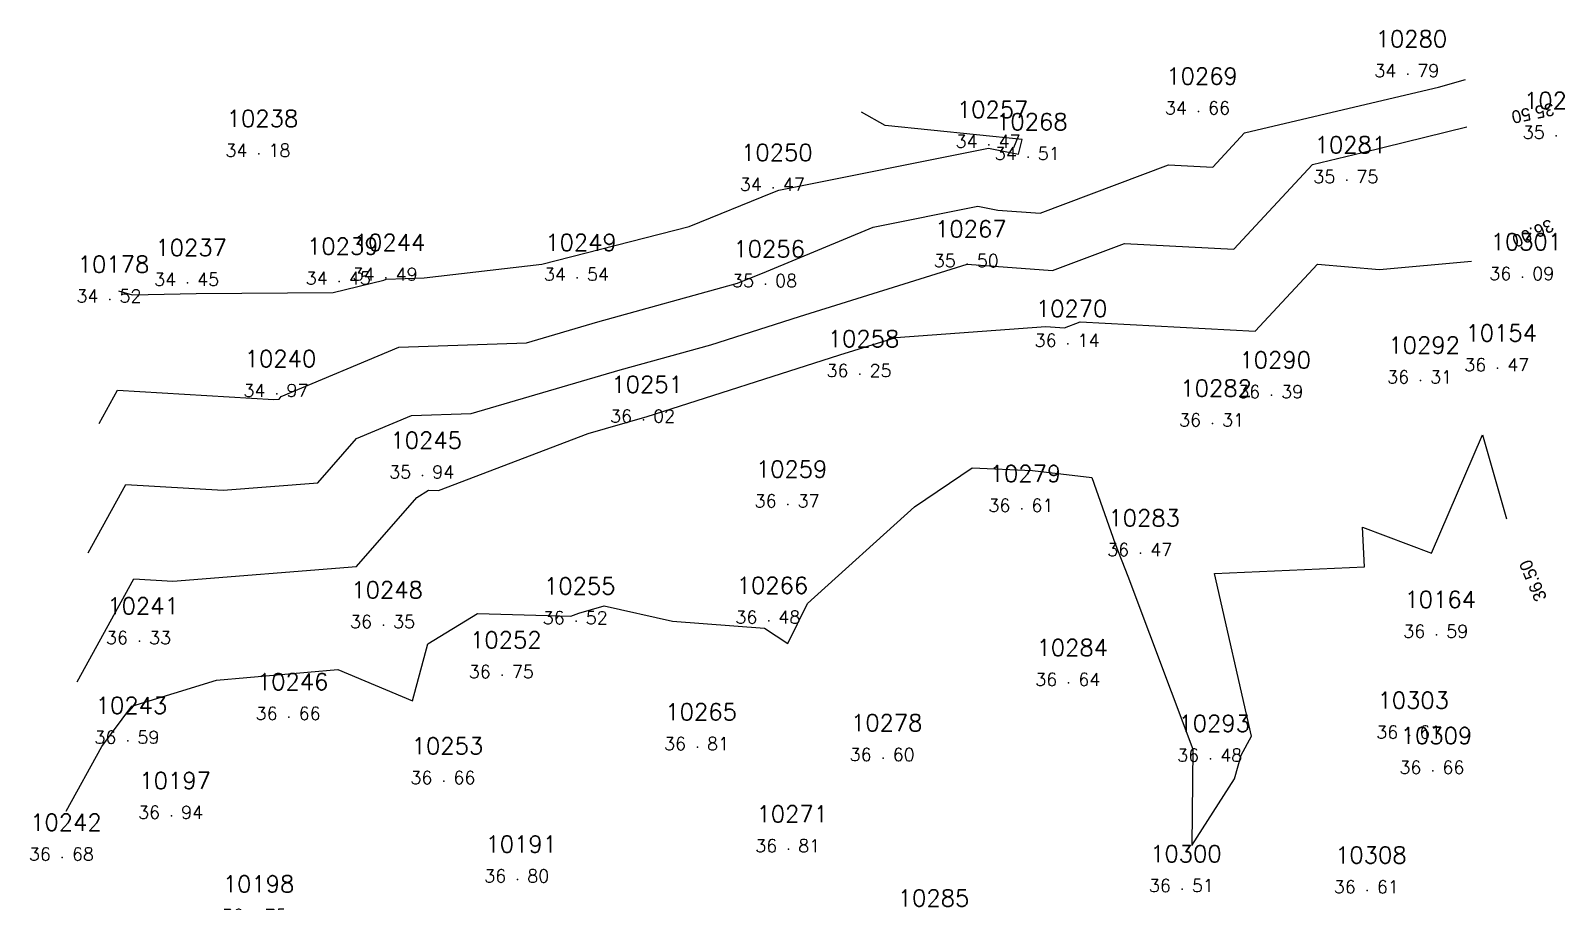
# Model space of a CAD drawing. Header units: millimetres. Extents: x 1412565 to 1412813, y 4931476 to 4931699.
# Drawn here: x 1412564.61 to 1412588.38, y 4931685.31 to 4931698.87 of the extents above; entities that cross this region are included whole.
import ezdxf
from ezdxf.enums import TextEntityAlignment as Align

# ---------------------------------------------------------------- set-up
doc = ezdxf.new("R2010")
doc.units = ezdxf.units.MM
for name, color, linetype in [('CIVIL', 50, 'Continuous'), ('CIVIL-DRAW', 80, 'Continuous'), ('CIVIL-NONAME', 130, 'Continuous'), ('CIVIL-TEXT', 240, 'Continuous'), ('CIVIL-Z', 50, 'Continuous'), ('Tcontours0', 7, 'Continuous'), ('Tcontours1', 7, 'Continuous'), ('Tcontours2', 7, 'Continuous')]:
    doc.layers.add(name, color=color, linetype=linetype)
doc.styles.add('CIVILCADMAIN', font='TXT.SHX')
doc.styles.add('MAVAT_HebTXT', font='hebtxt.shx')
doc.styles.get("Standard").update_dxf_attribs({"font": 'arial.ttf'})

# ---------------------------------------------------------------- blocks, each defined once
blk = doc.blocks.new('CIVIL-ZZ')
at = {"layer": 'CIVIL-DRAW'}
blk.add_point((0, 0), dxfattribs=at)
at = {"layer": 'CIVIL-NONAME'}
blk.add_attdef('NAME', text='', height=1.8, dxfattribs=at).set_placement((0, 2.1), align=Align.CENTER)
at = {"layer": 'CIVIL-TEXT', "flags": 8}
blk.add_attdef('TEXT', text='', height=2, dxfattribs=at).set_placement((0.2, -3.3), align=Align.CENTER)
at = {"layer": 'CIVIL-Z'}
blk.add_attdef('Z1', text='', height=1.6, dxfattribs=at).set_placement((-0.75, -0.225), align=Align.RIGHT)
blk.add_attdef('Z2', (0.75, -0.225), '', height=1.6, dxfattribs=at)

msp = doc.modelspace()

# ---------------------------------------------------------------- linework, layer by layer
at = {"layer": 'Tcontours0', "elevation": 35}
msp.add_lwpolyline([(1412565.676, 4931692.749), (1412565.962, 4931693.269), (1412568.393, 4931693.125), (1412568.476, 4931693.132), (1412568.51, 4931693.171), (1412570.34, 4931693.937), (1412572.328, 4931694.008), (1412573.44, 4931694.333), (1412575.616, 4931694.935), (1412576.066, 4931695.117), (1412577.724, 4931695.808), (1412579.355, 4931696.133), (1412579.67, 4931696.073), (1412580.326, 4931696.025), (1412582.324, 4931696.778), (1412583.014, 4931696.741), (1412583.511, 4931697.276), (1412585.842, 4931697.829), (1412586.53, 4931697.99), (1412586.95, 4931698.109)], dxfattribs=at)
at = {"layer": 'Tcontours1', "elevation": 36}
msp.add_lwpolyline([(1412565.333, 4931688.726), (1412566.216, 4931690.33), (1412566.819, 4931690.294), (1412569.679, 4931690.523), (1412570.621, 4931691.599), (1412570.802, 4931691.71), (1412570.957, 4931691.705), (1412573.29, 4931692.593), (1412574.136, 4931692.84), (1412574.19, 4931692.855), (1412577.206, 4931693.819), (1412578.077, 4931694.09), (1412580.417, 4931694.261), (1412580.707, 4931694.24), (1412580.952, 4931694.332), (1412583.673, 4931694.186), (1412584.643, 4931695.231), (1412585.613, 4931695.147), (1412587.043, 4931695.28)], dxfattribs=at)
at = {"layer": 'Tcontours2'}
for points, elevation in [([(1412565.976, 4931694.814), (1412566.186, 4931694.754), (1412567.184, 4931694.774), (1412569.317, 4931694.792), (1412570.105, 4931694.982), (1412570.144, 4931694.999), (1412570.736, 4931695.02), (1412572.569, 4931695.234), (1412574.863, 4931695.82), (1412576.164, 4931696.346), (1412576.258, 4931696.385), (1412579.52, 4931697.036), (1412579.988, 4931696.947), (1412580.045, 4931697.172), (1412577.913, 4931697.39), (1412577.545, 4931697.6)], 34.5), ([(1412565.504, 4931690.737), (1412566.089, 4931691.8), (1412567.606, 4931691.71), (1412569.078, 4931691.827), (1412569.68, 4931692.516), (1412570.537, 4931692.875), (1412571.467, 4931692.908), (1412573.788, 4931693.586), (1412575.201, 4931693.977), (1412576.578, 4931694.417), (1412579.19, 4931695.23), (1412580.517, 4931695.133), (1412581.638, 4931695.555), (1412583.344, 4931695.464), (1412584.57, 4931696.785), (1412585.347, 4931696.97), (1412586.971, 4931697.371)], 35.5), ([(1412565.162, 4931686.714), (1412565.717, 4931687.723), (1412566.182, 4931688.347), (1412567.5, 4931688.752), (1412569.389, 4931688.918), (1412570.555, 4931688.434), (1412570.794, 4931689.317), (1412571.567, 4931689.79), (1412573.018, 4931689.748), (1412573.142, 4931689.796), (1412573.54, 4931689.913), (1412574.6, 4931689.675), (1412576.033, 4931689.561), (1412576.397, 4931689.323), (1412576.706, 4931689.948), (1412578.372, 4931691.452), (1412579.27, 4931692.062), (1412580.209, 4931692.021), (1412581.129, 4931691.908), (1412581.494, 4931690.878), (1412581.692, 4931690.374), (1412582.704, 4931687.678), (1412582.687, 4931686.177), (1412583.355, 4931687.215), (1412583.457, 4931687.585), (1412583.62, 4931687.881), (1412583.042, 4931690.413), (1412585.378, 4931690.518), (1412585.344, 4931691.138), (1412586.42, 4931690.733), (1412587.213, 4931692.573), (1412587.59, 4931691.268)], 36.5)]:
    msp.add_lwpolyline(points, dxfattribs=dict(at, elevation=elevation))

# ---------------------------------------------------------------- block references
at = {"layer": 'CIVIL'}
ref = msp.add_blockref('CIVIL-ZZ', (1412586.05, 4931698.19, 34.79), dxfattribs=dict(at, xscale=0.2, yscale=0.2))
ref.add_attrib('Z2', '79', (1412586.2, 4931698.145), dxfattribs={"layer": 'CIVIL-Z', "height": 0.2, "style": 'CIVILCADMAIN'})
ref.add_attrib('Z1', '34', (1412585.53, 4931698.145), dxfattribs={"layer": 'CIVIL-Z', "height": 0.2, "style": 'CIVILCADMAIN'})
ref.add_attrib('NAME', '10280', (1412585.55, 4931698.61), dxfattribs={"layer": 'CIVIL-NONAME', "height": 0.26, "style": 'CIVILCADMAIN'})
ref = msp.add_blockref('CIVIL-ZZ', (1412582.79, 4931697.61, 34.66), dxfattribs=dict(at, xscale=0.2, yscale=0.2))
ref.add_attrib('Z2', '66', (1412582.94, 4931697.565), dxfattribs={"layer": 'CIVIL-Z', "height": 0.2, "style": 'CIVILCADMAIN'})
ref.add_attrib('Z1', '34', (1412582.27, 4931697.565), dxfattribs={"layer": 'CIVIL-Z', "height": 0.2, "style": 'CIVILCADMAIN'})
ref.add_attrib('NAME', '10269', (1412582.29, 4931698.03), dxfattribs={"layer": 'CIVIL-NONAME', "height": 0.26, "style": 'CIVILCADMAIN'})
ref = msp.add_blockref('CIVIL-ZZ', (1412579.53, 4931697.09, 34.47), dxfattribs=dict(at, xscale=0.2, yscale=0.2))
ref.add_attrib('Z2', '47', (1412579.68, 4931697.045), dxfattribs={"layer": 'CIVIL-Z', "height": 0.2, "style": 'CIVILCADMAIN'})
ref.add_attrib('Z1', '34', (1412579.01, 4931697.045), dxfattribs={"layer": 'CIVIL-Z', "height": 0.2, "style": 'CIVILCADMAIN'})
ref.add_attrib('NAME', '10257', (1412579.03, 4931697.51), dxfattribs={"layer": 'CIVIL-NONAME', "height": 0.26, "style": 'CIVILCADMAIN'})
ref = msp.add_blockref('CIVIL-ZZ', (1412588.36, 4931697.23, 35.8), dxfattribs=dict(at, xscale=0.2, yscale=0.2))
ref.add_attrib('Z2', '80', (1412588.51, 4931697.185), dxfattribs={"layer": 'CIVIL-Z', "height": 0.2, "style": 'CIVILCADMAIN'})
ref.add_attrib('Z1', '35', (1412587.84, 4931697.185), dxfattribs={"layer": 'CIVIL-Z', "height": 0.2, "style": 'CIVILCADMAIN'})
ref.add_attrib('NAME', '10291', (1412587.86, 4931697.65), dxfattribs={"layer": 'CIVIL-NONAME', "height": 0.26, "style": 'CIVILCADMAIN'})
ref = msp.add_blockref('CIVIL-ZZ', (1412568.16, 4931696.95, 34.18), dxfattribs=dict(at, xscale=0.2, yscale=0.2))
ref.add_attrib('Z2', '18', (1412568.31, 4931696.905), dxfattribs={"layer": 'CIVIL-Z', "height": 0.2, "style": 'CIVILCADMAIN'})
ref.add_attrib('Z1', '34', (1412567.64, 4931696.905), dxfattribs={"layer": 'CIVIL-Z', "height": 0.2, "style": 'CIVILCADMAIN'})
ref.add_attrib('NAME', '10238', (1412567.66, 4931697.37), dxfattribs={"layer": 'CIVIL-NONAME', "height": 0.26, "style": 'CIVILCADMAIN'})
ref = msp.add_blockref('CIVIL-ZZ', (1412580.14, 4931696.9, 34.51), dxfattribs=dict(at, xscale=0.2, yscale=0.2))
ref.add_attrib('Z2', '51', (1412580.29, 4931696.855), dxfattribs={"layer": 'CIVIL-Z', "height": 0.2, "style": 'CIVILCADMAIN'})
ref.add_attrib('Z1', '34', (1412579.62, 4931696.855), dxfattribs={"layer": 'CIVIL-Z', "height": 0.2, "style": 'CIVILCADMAIN'})
ref.add_attrib('NAME', '10268', (1412579.64, 4931697.32), dxfattribs={"layer": 'CIVIL-NONAME', "height": 0.26, "style": 'CIVILCADMAIN'})
ref = msp.add_blockref('CIVIL-ZZ', (1412585.1, 4931696.54, 35.75), dxfattribs=dict(at, xscale=0.2, yscale=0.2))
ref.add_attrib('Z2', '75', (1412585.25, 4931696.495), dxfattribs={"layer": 'CIVIL-Z', "height": 0.2, "style": 'CIVILCADMAIN'})
ref.add_attrib('Z1', '35', (1412584.58, 4931696.495), dxfattribs={"layer": 'CIVIL-Z', "height": 0.2, "style": 'CIVILCADMAIN'})
ref.add_attrib('NAME', '10281', (1412584.6, 4931696.96), dxfattribs={"layer": 'CIVIL-NONAME', "height": 0.26, "style": 'CIVILCADMAIN'})
ref = msp.add_blockref('CIVIL-ZZ', (1412576.17, 4931696.42, 34.47), dxfattribs=dict(at, xscale=0.2, yscale=0.2))
ref.add_attrib('Z2', '47', (1412576.32, 4931696.375), dxfattribs={"layer": 'CIVIL-Z', "height": 0.2, "style": 'CIVILCADMAIN'})
ref.add_attrib('Z1', '34', (1412575.65, 4931696.375), dxfattribs={"layer": 'CIVIL-Z', "height": 0.2, "style": 'CIVILCADMAIN'})
ref.add_attrib('NAME', '10250', (1412575.67, 4931696.84), dxfattribs={"layer": 'CIVIL-NONAME', "height": 0.26, "style": 'CIVILCADMAIN'})
ref = msp.add_blockref('CIVIL-ZZ', (1412579.19, 4931695.23, 35.5), dxfattribs=dict(at, xscale=0.2, yscale=0.2))
ref.add_attrib('Z2', '50', (1412579.34, 4931695.185), dxfattribs={"layer": 'CIVIL-Z', "height": 0.2, "style": 'CIVILCADMAIN'})
ref.add_attrib('Z1', '35', (1412578.67, 4931695.185), dxfattribs={"layer": 'CIVIL-Z', "height": 0.2, "style": 'CIVILCADMAIN'})
ref.add_attrib('NAME', '10267', (1412578.69, 4931695.65), dxfattribs={"layer": 'CIVIL-NONAME', "height": 0.26, "style": 'CIVILCADMAIN'})
ref = msp.add_blockref('CIVIL-ZZ', (1412567.05, 4931694.94, 34.45), dxfattribs=dict(at, xscale=0.2, yscale=0.2))
ref.add_attrib('Z2', '45', (1412567.2, 4931694.895), dxfattribs={"layer": 'CIVIL-Z', "height": 0.2, "style": 'CIVILCADMAIN'})
ref.add_attrib('Z1', '34', (1412566.53, 4931694.895), dxfattribs={"layer": 'CIVIL-Z', "height": 0.2, "style": 'CIVILCADMAIN'})
ref.add_attrib('NAME', '10237', (1412566.55, 4931695.36), dxfattribs={"layer": 'CIVIL-NONAME', "height": 0.26, "style": 'CIVILCADMAIN'})
ref = msp.add_blockref('CIVIL-ZZ', (1412569.41, 4931694.96, 34.45), dxfattribs=dict(at, xscale=0.2, yscale=0.2))
ref.add_attrib('Z2', '45', (1412569.56, 4931694.915), dxfattribs={"layer": 'CIVIL-Z', "height": 0.2, "style": 'CIVILCADMAIN'})
ref.add_attrib('Z1', '34', (1412568.89, 4931694.915), dxfattribs={"layer": 'CIVIL-Z', "height": 0.2, "style": 'CIVILCADMAIN'})
ref.add_attrib('NAME', '10239', (1412568.91, 4931695.38), dxfattribs={"layer": 'CIVIL-NONAME', "height": 0.26, "style": 'CIVILCADMAIN'})
ref = msp.add_blockref('CIVIL-ZZ', (1412570.14, 4931695.02, 34.49), dxfattribs=dict(at, xscale=0.2, yscale=0.2))
ref.add_attrib('Z2', '49', (1412570.29, 4931694.975), dxfattribs={"layer": 'CIVIL-Z', "height": 0.2, "style": 'CIVILCADMAIN'})
ref.add_attrib('Z1', '34', (1412569.62, 4931694.975), dxfattribs={"layer": 'CIVIL-Z', "height": 0.2, "style": 'CIVILCADMAIN'})
ref.add_attrib('NAME', '10244', (1412569.64, 4931695.44), dxfattribs={"layer": 'CIVIL-NONAME', "height": 0.26, "style": 'CIVILCADMAIN'})
ref = msp.add_blockref('CIVIL-ZZ', (1412573.12, 4931695.02, 34.54), dxfattribs=dict(at, xscale=0.2, yscale=0.2))
ref.add_attrib('Z2', '54', (1412573.27, 4931694.975), dxfattribs={"layer": 'CIVIL-Z', "height": 0.2, "style": 'CIVILCADMAIN'})
ref.add_attrib('Z1', '34', (1412572.6, 4931694.975), dxfattribs={"layer": 'CIVIL-Z', "height": 0.2, "style": 'CIVILCADMAIN'})
ref.add_attrib('NAME', '10249', (1412572.62, 4931695.44), dxfattribs={"layer": 'CIVIL-NONAME', "height": 0.26, "style": 'CIVILCADMAIN'})
ref = msp.add_blockref('CIVIL-ZZ', (1412576.05, 4931694.92, 35.08), dxfattribs=dict(at, xscale=0.2, yscale=0.2))
ref.add_attrib('Z2', '08', (1412576.2, 4931694.875), dxfattribs={"layer": 'CIVIL-Z', "height": 0.2, "style": 'CIVILCADMAIN'})
ref.add_attrib('Z1', '35', (1412575.53, 4931694.875), dxfattribs={"layer": 'CIVIL-Z', "height": 0.2, "style": 'CIVILCADMAIN'})
ref.add_attrib('NAME', '10256', (1412575.55, 4931695.34), dxfattribs={"layer": 'CIVIL-NONAME', "height": 0.26, "style": 'CIVILCADMAIN'})
ref = msp.add_blockref('CIVIL-ZZ', (1412587.84, 4931695.03, 36.09), dxfattribs=dict(at, xscale=0.2, yscale=0.2))
ref.add_attrib('Z2', '09', (1412587.99, 4931694.985), dxfattribs={"layer": 'CIVIL-Z', "height": 0.2, "style": 'CIVILCADMAIN'})
ref.add_attrib('Z1', '36', (1412587.32, 4931694.985), dxfattribs={"layer": 'CIVIL-Z', "height": 0.2, "style": 'CIVILCADMAIN'})
ref.add_attrib('NAME', '10301', (1412587.34, 4931695.45), dxfattribs={"layer": 'CIVIL-NONAME', "height": 0.26, "style": 'CIVILCADMAIN'})
ref = msp.add_blockref('CIVIL-ZZ', (1412565.84, 4931694.68, 34.52), dxfattribs=dict(at, xscale=0.2, yscale=0.2))
ref.add_attrib('Z2', '52', (1412565.99, 4931694.635), dxfattribs={"layer": 'CIVIL-Z', "height": 0.2, "style": 'CIVILCADMAIN'})
ref.add_attrib('Z1', '34', (1412565.32, 4931694.635), dxfattribs={"layer": 'CIVIL-Z', "height": 0.2, "style": 'CIVILCADMAIN'})
ref.add_attrib('NAME', '10178', (1412565.34, 4931695.1), dxfattribs={"layer": 'CIVIL-NONAME', "height": 0.26, "style": 'CIVILCADMAIN'})
ref = msp.add_blockref('CIVIL-ZZ', (1412580.76, 4931693.99, 36.14), dxfattribs=dict(at, xscale=0.2, yscale=0.2))
ref.add_attrib('Z2', '14', (1412580.91, 4931693.945), dxfattribs={"layer": 'CIVIL-Z', "height": 0.2, "style": 'CIVILCADMAIN'})
ref.add_attrib('Z1', '36', (1412580.24, 4931693.945), dxfattribs={"layer": 'CIVIL-Z', "height": 0.2, "style": 'CIVILCADMAIN'})
ref.add_attrib('NAME', '10270', (1412580.26, 4931694.41), dxfattribs={"layer": 'CIVIL-NONAME', "height": 0.26, "style": 'CIVILCADMAIN'})
ref = msp.add_blockref('CIVIL-ZZ', (1412577.52, 4931693.52, 36.25), dxfattribs=dict(at, xscale=0.2, yscale=0.2))
ref.add_attrib('Z2', '25', (1412577.67, 4931693.475), dxfattribs={"layer": 'CIVIL-Z', "height": 0.2, "style": 'CIVILCADMAIN'})
ref.add_attrib('Z1', '36', (1412577, 4931693.475), dxfattribs={"layer": 'CIVIL-Z', "height": 0.2, "style": 'CIVILCADMAIN'})
ref.add_attrib('NAME', '10258', (1412577.02, 4931693.94), dxfattribs={"layer": 'CIVIL-NONAME', "height": 0.26, "style": 'CIVILCADMAIN'})
ref = msp.add_blockref('CIVIL-ZZ', (1412587.45, 4931693.61, 36.47), dxfattribs=dict(at, xscale=0.2, yscale=0.2))
ref.add_attrib('Z2', '47', (1412587.6, 4931693.565), dxfattribs={"layer": 'CIVIL-Z', "height": 0.2, "style": 'CIVILCADMAIN'})
ref.add_attrib('Z1', '36', (1412586.93, 4931693.565), dxfattribs={"layer": 'CIVIL-Z', "height": 0.2, "style": 'CIVILCADMAIN'})
ref.add_attrib('NAME', '10154', (1412586.95, 4931694.03), dxfattribs={"layer": 'CIVIL-NONAME', "height": 0.26, "style": 'CIVILCADMAIN'})
ref = msp.add_blockref('CIVIL-ZZ', (1412568.44, 4931693.21, 34.97), dxfattribs=dict(at, xscale=0.2, yscale=0.2))
ref.add_attrib('Z2', '97', (1412568.59, 4931693.165), dxfattribs={"layer": 'CIVIL-Z', "height": 0.2, "style": 'CIVILCADMAIN'})
ref.add_attrib('Z1', '34', (1412567.92, 4931693.165), dxfattribs={"layer": 'CIVIL-Z', "height": 0.2, "style": 'CIVILCADMAIN'})
ref.add_attrib('NAME', '10240', (1412567.94, 4931693.63), dxfattribs={"layer": 'CIVIL-NONAME', "height": 0.26, "style": 'CIVILCADMAIN'})
ref = msp.add_blockref('CIVIL-ZZ', (1412583.93, 4931693.19, 36.39), dxfattribs=dict(at, xscale=0.2, yscale=0.2))
ref.add_attrib('Z2', '39', (1412584.08, 4931693.145), dxfattribs={"layer": 'CIVIL-Z', "height": 0.2, "style": 'CIVILCADMAIN'})
ref.add_attrib('Z1', '36', (1412583.41, 4931693.145), dxfattribs={"layer": 'CIVIL-Z', "height": 0.2, "style": 'CIVILCADMAIN'})
ref.add_attrib('NAME', '10290', (1412583.43, 4931693.61), dxfattribs={"layer": 'CIVIL-NONAME', "height": 0.26, "style": 'CIVILCADMAIN'})
ref = msp.add_blockref('CIVIL-ZZ', (1412586.25, 4931693.42, 36.31), dxfattribs=dict(at, xscale=0.2, yscale=0.2))
ref.add_attrib('Z2', '31', (1412586.4, 4931693.375), dxfattribs={"layer": 'CIVIL-Z', "height": 0.2, "style": 'CIVILCADMAIN'})
ref.add_attrib('Z1', '36', (1412585.73, 4931693.375), dxfattribs={"layer": 'CIVIL-Z', "height": 0.2, "style": 'CIVILCADMAIN'})
ref.add_attrib('NAME', '10292', (1412585.75, 4931693.84), dxfattribs={"layer": 'CIVIL-NONAME', "height": 0.26, "style": 'CIVILCADMAIN'})
ref = msp.add_blockref('CIVIL-ZZ', (1412574.15, 4931692.81, 36.02), dxfattribs=dict(at, xscale=0.2, yscale=0.2))
ref.add_attrib('Z2', '02', (1412574.3, 4931692.765), dxfattribs={"layer": 'CIVIL-Z', "height": 0.2, "style": 'CIVILCADMAIN'})
ref.add_attrib('Z1', '36', (1412573.63, 4931692.765), dxfattribs={"layer": 'CIVIL-Z', "height": 0.2, "style": 'CIVILCADMAIN'})
ref.add_attrib('NAME', '10251', (1412573.65, 4931693.23), dxfattribs={"layer": 'CIVIL-NONAME', "height": 0.26, "style": 'CIVILCADMAIN'})
ref = msp.add_blockref('CIVIL-ZZ', (1412583.01, 4931692.75, 36.31), dxfattribs=dict(at, xscale=0.2, yscale=0.2))
ref.add_attrib('Z2', '31', (1412583.16, 4931692.705), dxfattribs={"layer": 'CIVIL-Z', "height": 0.2, "style": 'CIVILCADMAIN'})
ref.add_attrib('Z1', '36', (1412582.49, 4931692.705), dxfattribs={"layer": 'CIVIL-Z', "height": 0.2, "style": 'CIVILCADMAIN'})
ref.add_attrib('NAME', '10282', (1412582.51, 4931693.17), dxfattribs={"layer": 'CIVIL-NONAME', "height": 0.26, "style": 'CIVILCADMAIN'})
ref = msp.add_blockref('CIVIL-ZZ', (1412570.71, 4931691.94, 35.94), dxfattribs=dict(at, xscale=0.2, yscale=0.2))
ref.add_attrib('Z2', '94', (1412570.86, 4931691.895), dxfattribs={"layer": 'CIVIL-Z', "height": 0.2, "style": 'CIVILCADMAIN'})
ref.add_attrib('Z1', '35', (1412570.19, 4931691.895), dxfattribs={"layer": 'CIVIL-Z', "height": 0.2, "style": 'CIVILCADMAIN'})
ref.add_attrib('NAME', '10245', (1412570.21, 4931692.36), dxfattribs={"layer": 'CIVIL-NONAME', "height": 0.26, "style": 'CIVILCADMAIN'})
ref = msp.add_blockref('CIVIL-ZZ', (1412576.4, 4931691.49, 36.37), dxfattribs=dict(at, xscale=0.2, yscale=0.2))
ref.add_attrib('Z2', '37', (1412576.55, 4931691.445), dxfattribs={"layer": 'CIVIL-Z', "height": 0.2, "style": 'CIVILCADMAIN'})
ref.add_attrib('Z1', '36', (1412575.88, 4931691.445), dxfattribs={"layer": 'CIVIL-Z', "height": 0.2, "style": 'CIVILCADMAIN'})
ref.add_attrib('NAME', '10259', (1412575.9, 4931691.91), dxfattribs={"layer": 'CIVIL-NONAME', "height": 0.26, "style": 'CIVILCADMAIN'})
ref = msp.add_blockref('CIVIL-ZZ', (1412580.04, 4931691.42, 36.61), dxfattribs=dict(at, xscale=0.2, yscale=0.2))
ref.add_attrib('Z2', '61', (1412580.19, 4931691.375), dxfattribs={"layer": 'CIVIL-Z', "height": 0.2, "style": 'CIVILCADMAIN'})
ref.add_attrib('Z1', '36', (1412579.52, 4931691.375), dxfattribs={"layer": 'CIVIL-Z', "height": 0.2, "style": 'CIVILCADMAIN'})
ref.add_attrib('NAME', '10279', (1412579.54, 4931691.84), dxfattribs={"layer": 'CIVIL-NONAME', "height": 0.26, "style": 'CIVILCADMAIN'})
ref = msp.add_blockref('CIVIL-ZZ', (1412581.89, 4931690.73, 36.47), dxfattribs=dict(at, xscale=0.2, yscale=0.2))
ref.add_attrib('Z2', '47', (1412582.04, 4931690.685), dxfattribs={"layer": 'CIVIL-Z', "height": 0.2, "style": 'CIVILCADMAIN'})
ref.add_attrib('Z1', '36', (1412581.37, 4931690.685), dxfattribs={"layer": 'CIVIL-Z', "height": 0.2, "style": 'CIVILCADMAIN'})
ref.add_attrib('NAME', '10283', (1412581.39, 4931691.15), dxfattribs={"layer": 'CIVIL-NONAME', "height": 0.26, "style": 'CIVILCADMAIN'})
ref = msp.add_blockref('CIVIL-ZZ', (1412573.1, 4931689.67, 36.52), dxfattribs=dict(at, xscale=0.2, yscale=0.2))
ref.add_attrib('Z2', '52', (1412573.25, 4931689.625), dxfattribs={"layer": 'CIVIL-Z', "height": 0.2, "style": 'CIVILCADMAIN'})
ref.add_attrib('Z1', '36', (1412572.58, 4931689.625), dxfattribs={"layer": 'CIVIL-Z', "height": 0.2, "style": 'CIVILCADMAIN'})
ref.add_attrib('NAME', '10255', (1412572.6, 4931690.09), dxfattribs={"layer": 'CIVIL-NONAME', "height": 0.26, "style": 'CIVILCADMAIN'})
ref = msp.add_blockref('CIVIL-ZZ', (1412576.1, 4931689.68, 36.48), dxfattribs=dict(at, xscale=0.2, yscale=0.2))
ref.add_attrib('Z2', '48', (1412576.25, 4931689.635), dxfattribs={"layer": 'CIVIL-Z', "height": 0.2, "style": 'CIVILCADMAIN'})
ref.add_attrib('Z1', '36', (1412575.58, 4931689.635), dxfattribs={"layer": 'CIVIL-Z', "height": 0.2, "style": 'CIVILCADMAIN'})
ref.add_attrib('NAME', '10266', (1412575.6, 4931690.1), dxfattribs={"layer": 'CIVIL-NONAME', "height": 0.26, "style": 'CIVILCADMAIN'})
ref = msp.add_blockref('CIVIL-ZZ', (1412570.1, 4931689.61, 36.35), dxfattribs=dict(at, xscale=0.2, yscale=0.2))
ref.add_attrib('Z2', '35', (1412570.25, 4931689.565), dxfattribs={"layer": 'CIVIL-Z', "height": 0.2, "style": 'CIVILCADMAIN'})
ref.add_attrib('Z1', '36', (1412569.58, 4931689.565), dxfattribs={"layer": 'CIVIL-Z', "height": 0.2, "style": 'CIVILCADMAIN'})
ref.add_attrib('NAME', '10248', (1412569.6, 4931690.03), dxfattribs={"layer": 'CIVIL-NONAME', "height": 0.26, "style": 'CIVILCADMAIN'})
ref = msp.add_blockref('CIVIL-ZZ', (1412586.5, 4931689.46, 36.59), dxfattribs=dict(at, xscale=0.2, yscale=0.2))
ref.add_attrib('Z2', '59', (1412586.65, 4931689.415), dxfattribs={"layer": 'CIVIL-Z', "height": 0.2, "style": 'CIVILCADMAIN'})
ref.add_attrib('Z1', '36', (1412585.98, 4931689.415), dxfattribs={"layer": 'CIVIL-Z', "height": 0.2, "style": 'CIVILCADMAIN'})
ref.add_attrib('NAME', '10164', (1412586, 4931689.88), dxfattribs={"layer": 'CIVIL-NONAME', "height": 0.26, "style": 'CIVILCADMAIN'})
ref = msp.add_blockref('CIVIL-ZZ', (1412566.3, 4931689.36, 36.33), dxfattribs=dict(at, xscale=0.2, yscale=0.2))
ref.add_attrib('Z2', '33', (1412566.45, 4931689.315), dxfattribs={"layer": 'CIVIL-Z', "height": 0.2, "style": 'CIVILCADMAIN'})
ref.add_attrib('Z1', '36', (1412565.78, 4931689.315), dxfattribs={"layer": 'CIVIL-Z', "height": 0.2, "style": 'CIVILCADMAIN'})
ref.add_attrib('NAME', '10241', (1412565.8, 4931689.78), dxfattribs={"layer": 'CIVIL-NONAME', "height": 0.26, "style": 'CIVILCADMAIN'})
ref = msp.add_blockref('CIVIL-ZZ', (1412571.95, 4931688.83, 36.75), dxfattribs=dict(at, xscale=0.2, yscale=0.2))
ref.add_attrib('Z2', '75', (1412572.1, 4931688.785), dxfattribs={"layer": 'CIVIL-Z', "height": 0.2, "style": 'CIVILCADMAIN'})
ref.add_attrib('Z1', '36', (1412571.43, 4931688.785), dxfattribs={"layer": 'CIVIL-Z', "height": 0.2, "style": 'CIVILCADMAIN'})
ref.add_attrib('NAME', '10252', (1412571.45, 4931689.25), dxfattribs={"layer": 'CIVIL-NONAME', "height": 0.26, "style": 'CIVILCADMAIN'})
ref = msp.add_blockref('CIVIL-ZZ', (1412580.77, 4931688.71, 36.64), dxfattribs=dict(at, xscale=0.2, yscale=0.2))
ref.add_attrib('Z2', '64', (1412580.92, 4931688.665), dxfattribs={"layer": 'CIVIL-Z', "height": 0.2, "style": 'CIVILCADMAIN'})
ref.add_attrib('Z1', '36', (1412580.25, 4931688.665), dxfattribs={"layer": 'CIVIL-Z', "height": 0.2, "style": 'CIVILCADMAIN'})
ref.add_attrib('NAME', '10284', (1412580.27, 4931689.13), dxfattribs={"layer": 'CIVIL-NONAME', "height": 0.26, "style": 'CIVILCADMAIN'})
ref = msp.add_blockref('CIVIL-ZZ', (1412568.63, 4931688.18, 36.66), dxfattribs=dict(at, xscale=0.2, yscale=0.2))
ref.add_attrib('Z2', '66', (1412568.78, 4931688.135), dxfattribs={"layer": 'CIVIL-Z', "height": 0.2, "style": 'CIVILCADMAIN'})
ref.add_attrib('Z1', '36', (1412568.11, 4931688.135), dxfattribs={"layer": 'CIVIL-Z', "height": 0.2, "style": 'CIVILCADMAIN'})
ref.add_attrib('NAME', '10246', (1412568.13, 4931688.6), dxfattribs={"layer": 'CIVIL-NONAME', "height": 0.26, "style": 'CIVILCADMAIN'})
ref = msp.add_blockref('CIVIL-ZZ', (1412566.12, 4931687.81, 36.59), dxfattribs=dict(at, xscale=0.2, yscale=0.2))
ref.add_attrib('Z2', '59', (1412566.27, 4931687.765), dxfattribs={"layer": 'CIVIL-Z', "height": 0.2, "style": 'CIVILCADMAIN'})
ref.add_attrib('Z1', '36', (1412565.6, 4931687.765), dxfattribs={"layer": 'CIVIL-Z', "height": 0.2, "style": 'CIVILCADMAIN'})
ref.add_attrib('NAME', '10243', (1412565.62, 4931688.23), dxfattribs={"layer": 'CIVIL-NONAME', "height": 0.26, "style": 'CIVILCADMAIN'})
ref = msp.add_blockref('CIVIL-ZZ', (1412586.08, 4931687.89, 36.61), dxfattribs=dict(at, xscale=0.2, yscale=0.2))
ref.add_attrib('Z2', '61', (1412586.23, 4931687.845), dxfattribs={"layer": 'CIVIL-Z', "height": 0.2, "style": 'CIVILCADMAIN'})
ref.add_attrib('Z1', '36', (1412585.56, 4931687.845), dxfattribs={"layer": 'CIVIL-Z', "height": 0.2, "style": 'CIVILCADMAIN'})
ref.add_attrib('NAME', '10303', (1412585.58, 4931688.31), dxfattribs={"layer": 'CIVIL-NONAME', "height": 0.26, "style": 'CIVILCADMAIN'})
ref = msp.add_blockref('CIVIL-ZZ', (1412574.99, 4931687.71, 36.81), dxfattribs=dict(at, xscale=0.2, yscale=0.2))
ref.add_attrib('Z2', '81', (1412575.14, 4931687.665), dxfattribs={"layer": 'CIVIL-Z', "height": 0.2, "style": 'CIVILCADMAIN'})
ref.add_attrib('Z1', '36', (1412574.47, 4931687.665), dxfattribs={"layer": 'CIVIL-Z', "height": 0.2, "style": 'CIVILCADMAIN'})
ref.add_attrib('NAME', '10265', (1412574.49, 4931688.13), dxfattribs={"layer": 'CIVIL-NONAME', "height": 0.26, "style": 'CIVILCADMAIN'})
ref = msp.add_blockref('CIVIL-ZZ', (1412577.88, 4931687.54, 36.6), dxfattribs=dict(at, xscale=0.2, yscale=0.2))
ref.add_attrib('Z2', '60', (1412578.03, 4931687.495), dxfattribs={"layer": 'CIVIL-Z', "height": 0.2, "style": 'CIVILCADMAIN'})
ref.add_attrib('Z1', '36', (1412577.36, 4931687.495), dxfattribs={"layer": 'CIVIL-Z', "height": 0.2, "style": 'CIVILCADMAIN'})
ref.add_attrib('NAME', '10278', (1412577.38, 4931687.96), dxfattribs={"layer": 'CIVIL-NONAME', "height": 0.26, "style": 'CIVILCADMAIN'})
ref = msp.add_blockref('CIVIL-ZZ', (1412582.98, 4931687.53, 36.48), dxfattribs=dict(at, xscale=0.2, yscale=0.2))
ref.add_attrib('Z2', '48', (1412583.13, 4931687.485), dxfattribs={"layer": 'CIVIL-Z', "height": 0.2, "style": 'CIVILCADMAIN'})
ref.add_attrib('Z1', '36', (1412582.46, 4931687.485), dxfattribs={"layer": 'CIVIL-Z', "height": 0.2, "style": 'CIVILCADMAIN'})
ref.add_attrib('NAME', '10293', (1412582.48, 4931687.95), dxfattribs={"layer": 'CIVIL-NONAME', "height": 0.26, "style": 'CIVILCADMAIN'})
ref = msp.add_blockref('CIVIL-ZZ', (1412586.44, 4931687.34, 36.66), dxfattribs=dict(at, xscale=0.2, yscale=0.2))
ref.add_attrib('Z2', '66', (1412586.59, 4931687.295), dxfattribs={"layer": 'CIVIL-Z', "height": 0.2, "style": 'CIVILCADMAIN'})
ref.add_attrib('Z1', '36', (1412585.92, 4931687.295), dxfattribs={"layer": 'CIVIL-Z', "height": 0.2, "style": 'CIVILCADMAIN'})
ref.add_attrib('NAME', '10309', (1412585.94, 4931687.76), dxfattribs={"layer": 'CIVIL-NONAME', "height": 0.26, "style": 'CIVILCADMAIN'})
ref = msp.add_blockref('CIVIL-ZZ', (1412571.04, 4931687.18, 36.66), dxfattribs=dict(at, xscale=0.2, yscale=0.2))
ref.add_attrib('Z2', '66', (1412571.19, 4931687.135), dxfattribs={"layer": 'CIVIL-Z', "height": 0.2, "style": 'CIVILCADMAIN'})
ref.add_attrib('Z1', '36', (1412570.52, 4931687.135), dxfattribs={"layer": 'CIVIL-Z', "height": 0.2, "style": 'CIVILCADMAIN'})
ref.add_attrib('NAME', '10253', (1412570.54, 4931687.6), dxfattribs={"layer": 'CIVIL-NONAME', "height": 0.26, "style": 'CIVILCADMAIN'})
ref = msp.add_blockref('CIVIL-ZZ', (1412566.8, 4931686.64, 36.94), dxfattribs=dict(at, xscale=0.2, yscale=0.2))
ref.add_attrib('Z2', '94', (1412566.95, 4931686.595), dxfattribs={"layer": 'CIVIL-Z', "height": 0.2, "style": 'CIVILCADMAIN'})
ref.add_attrib('Z1', '36', (1412566.28, 4931686.595), dxfattribs={"layer": 'CIVIL-Z', "height": 0.2, "style": 'CIVILCADMAIN'})
ref.add_attrib('NAME', '10197', (1412566.3, 4931687.06), dxfattribs={"layer": 'CIVIL-NONAME', "height": 0.26, "style": 'CIVILCADMAIN'})
ref = msp.add_blockref('CIVIL-ZZ', (1412576.41, 4931686.12, 36.81), dxfattribs=dict(at, xscale=0.2, yscale=0.2))
ref.add_attrib('Z2', '81', (1412576.56, 4931686.075), dxfattribs={"layer": 'CIVIL-Z', "height": 0.2, "style": 'CIVILCADMAIN'})
ref.add_attrib('Z1', '36', (1412575.89, 4931686.075), dxfattribs={"layer": 'CIVIL-Z', "height": 0.2, "style": 'CIVILCADMAIN'})
ref.add_attrib('NAME', '10271', (1412575.91, 4931686.54), dxfattribs={"layer": 'CIVIL-NONAME', "height": 0.26, "style": 'CIVILCADMAIN'})
ref = msp.add_blockref('CIVIL-ZZ', (1412565.1, 4931685.99, 36.68), dxfattribs=dict(at, xscale=0.2, yscale=0.2))
ref.add_attrib('Z2', '68', (1412565.25, 4931685.945), dxfattribs={"layer": 'CIVIL-Z', "height": 0.2, "style": 'CIVILCADMAIN'})
ref.add_attrib('Z1', '36', (1412564.58, 4931685.945), dxfattribs={"layer": 'CIVIL-Z', "height": 0.2, "style": 'CIVILCADMAIN'})
ref.add_attrib('NAME', '10242', (1412564.6, 4931686.41), dxfattribs={"layer": 'CIVIL-NONAME', "height": 0.26, "style": 'CIVILCADMAIN'})
ref = msp.add_blockref('CIVIL-ZZ', (1412572.19, 4931685.65, 36.8), dxfattribs=dict(at, xscale=0.2, yscale=0.2))
ref.add_attrib('Z2', '80', (1412572.34, 4931685.605), dxfattribs={"layer": 'CIVIL-Z', "height": 0.2, "style": 'CIVILCADMAIN'})
ref.add_attrib('Z1', '36', (1412571.67, 4931685.605), dxfattribs={"layer": 'CIVIL-Z', "height": 0.2, "style": 'CIVILCADMAIN'})
ref.add_attrib('NAME', '10191', (1412571.69, 4931686.07), dxfattribs={"layer": 'CIVIL-NONAME', "height": 0.26, "style": 'CIVILCADMAIN'})
ref = msp.add_blockref('CIVIL-ZZ', (1412582.54, 4931685.5, 36.51), dxfattribs=dict(at, xscale=0.2, yscale=0.2))
ref.add_attrib('Z2', '51', (1412582.69, 4931685.455), dxfattribs={"layer": 'CIVIL-Z', "height": 0.2, "style": 'CIVILCADMAIN'})
ref.add_attrib('Z1', '36', (1412582.02, 4931685.455), dxfattribs={"layer": 'CIVIL-Z', "height": 0.2, "style": 'CIVILCADMAIN'})
ref.add_attrib('NAME', '10300', (1412582.04, 4931685.92), dxfattribs={"layer": 'CIVIL-NONAME', "height": 0.26, "style": 'CIVILCADMAIN'})
ref = msp.add_blockref('CIVIL-ZZ', (1412585.42, 4931685.48, 36.61), dxfattribs=dict(at, xscale=0.2, yscale=0.2))
ref.add_attrib('Z2', '61', (1412585.57, 4931685.435), dxfattribs={"layer": 'CIVIL-Z', "height": 0.2, "style": 'CIVILCADMAIN'})
ref.add_attrib('Z1', '36', (1412584.9, 4931685.435), dxfattribs={"layer": 'CIVIL-Z', "height": 0.2, "style": 'CIVILCADMAIN'})
ref.add_attrib('NAME', '10308', (1412584.92, 4931685.9), dxfattribs={"layer": 'CIVIL-NONAME', "height": 0.26, "style": 'CIVILCADMAIN'})
ref = msp.add_blockref('CIVIL-ZZ', (1412568.1, 4931685.03, 36.75), dxfattribs=dict(at, xscale=0.2, yscale=0.2))
ref.add_attrib('Z2', '75', (1412568.25, 4931684.985), dxfattribs={"layer": 'CIVIL-Z', "height": 0.2, "style": 'CIVILCADMAIN'})
ref.add_attrib('Z1', '36', (1412567.58, 4931684.985), dxfattribs={"layer": 'CIVIL-Z', "height": 0.2, "style": 'CIVILCADMAIN'})
ref.add_attrib('NAME', '10198', (1412567.6, 4931685.45), dxfattribs={"layer": 'CIVIL-NONAME', "height": 0.26, "style": 'CIVILCADMAIN'})
ref = msp.add_blockref('CIVIL-ZZ', (1412578.61, 4931684.81, 36.63), dxfattribs=dict(at, xscale=0.2, yscale=0.2))
ref.add_attrib('Z2', '63', (1412578.76, 4931684.765), dxfattribs={"layer": 'CIVIL-Z', "height": 0.2, "style": 'CIVILCADMAIN'})
ref.add_attrib('Z1', '36', (1412578.09, 4931684.765), dxfattribs={"layer": 'CIVIL-Z', "height": 0.2, "style": 'CIVILCADMAIN'})
ref.add_attrib('NAME', '10285', (1412578.11, 4931685.23), dxfattribs={"layer": 'CIVIL-NONAME', "height": 0.26, "style": 'CIVILCADMAIN'})

# ---------------------------------------------------------------- texts
at = {"layer": 'Tcontours1', "style": 'MAVAT_HebTXT'}
msp.add_text('36.00', height=0.2, rotation=204.3137, dxfattribs=at).set_placement((1412588, 4931695.712, 36), align=Align.MIDDLE_CENTER)
at = {"layer": 'Tcontours2', "style": 'MAVAT_HebTXT'}
for s, rotation, p in [('35.50', 191.6086, (1412588, 4931697.582, 35.5)), ('36.50', 112.9794, (1412588, 4931690.302, 36.5))]:
    msp.add_text(s, height=0.2, rotation=rotation, dxfattribs=at).set_placement(p, align=Align.MIDDLE_CENTER)

doc.saveas('drawing.dxf')
